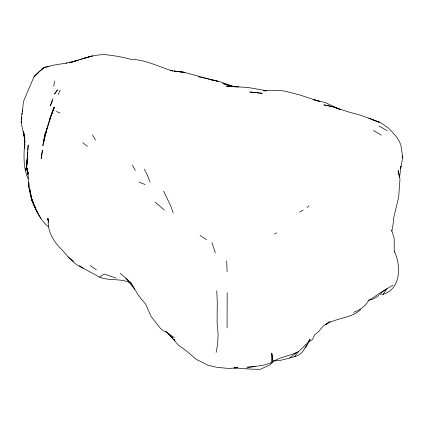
<?xml version="1.0" encoding="UTF-8"?>
<svg xmlns="http://www.w3.org/2000/svg" width="424" height="424" viewBox="0 0 424 424"><rect width="100%" height="100%" fill="white"/><g stroke="black" fill="none" stroke-linecap="round" stroke-linejoin="round"><path stroke-width="0.64" d="M24.804 144.335L24.687 148.718L24.719 140.254L24.82 141.425M24.852 142.453L24.884 141.203C23.712 153.663 22.96 167.21 28.127 178.88M394.278 252.169L394.172 238.505L391.638 230.094M53.8 86.401L54.473 80.973M27.761 152.211L27.534 155.862M27.867 150.255L28.154 145.045L26.696 166.346L27.655 174.783L27.496 172.224M23.532 131.573L24.804 140.005L23.532 131.573L24.804 139.406L21.2 122.907L21.751 114.438L22.62 110.065L23.426 101.59L33.878 76.998L34.514 76.002L43.343 67.935L44.674 67.347L52.608 65.323L65.699 63.187L66.944 63.282M247.351 367.03L255.799 366.331L263.866 365.101L271.143 362.811L271.795 353.266L273.067 361.72L269.823 364.995L260.272 369.304L251.48 369.166L234.043 367.937L238.007 367.635L229.04 368.504L216.521 367.253L208.036 365.244L196.301 359.366L185.67 350.314L178.186 345.009L168.413 333.471L165.932 331.504L163.892 331.155L160.447 328.399L151.045 316.384L145.421 303.674L141.537 299.397L137.837 294.394L130.55 282.437L120.299 273.305M27.343 158.004L26.696 166.346L27.693 153.509L27.491 156.08M21.2 122.907L21.412 120.978M21.555 119.695L21.841 117.13M22.122 114.56L22.265 113.277M22.408 111.989L22.62 110.065M27.337 158.263L25.928 170.464L26.866 161.984L26.988 163.908M35.436 207.537C32.065 202.831 30.3 196.609 29.903 190.917M216.092 352.439L217.644 344.108L218.111 334.313L217.083 322.505L217.274 301.914L216.744 290.774M391.803 231.175L392.873 225.716L393.838 217.236L398.682 197.266L399.964 178.928L398.104 170.506L399.519 177.545L401.019 166.097L400.521 168.476L402.8 157.601L400.823 144.828L399.143 140.943L396.138 136.454L391.914 131.535L388.458 128.143L380.683 122.663L360.4 115.164L348.231 111.851L332.474 106.647L323.952 104.908L332.474 106.647L336.179 107.876M51.834 114.008L54.166 107.044C49.491 118.163 46.455 129.898 43.794 141.637L46.82 128.763L45.707 133.141L50.27 118.826M53.011 98.665L50.339 105.947L52.391 100.361M58.221 94.462L60.224 90.068M306.335 343.673C302.869 348.427 297.526 351.326 294.786 356.674L294.76 356.674C302.805 354.416 305.179 347.553 308.693 340.832M379.438 294.145L383.126 294.298L386.821 288.861L393.022 285.124M378.712 295.12L377.625 296.577L372.235 299.402L368.589 300.107M309.197 340.175L310.114 339.248L306.266 346.906L305.036 347.802M38.563 72.599L33.878 76.998L38.992 71.81L43.725 67.755L41.377 69.955M307.156 207.559L309.07 205.841M298.554 351.369L296.456 352.567L289.624 358.153L280.434 360.347L274.047 360.851M360.686 309.615C350.993 318.498 336.614 317.656 325.786 324.53L326.803 323.798M380.492 293.392L386.821 288.861C380.397 292.189 374.805 296.901 368.589 300.584C365.34 306.276 359.748 310.336 353.552 312.303M79.421 265.493L83.109 268.185L99.661 277.126L104.129 274.015L116.07 278.107M274.561 234.053L276.49 232.845M271.143 362.811C278.658 357.305 288.145 356.372 296.456 352.567M308.661 341.845L312.409 339.619L314.714 334.806L318.71 331.404L323.364 325.934L330.073 321.26M299.519 212.058L303.213 210.044M383.126 294.298C401.221 288.818 401.078 265.366 394.373 251.315M172.748 71.036C158.936 66.95 146.026 59.683 131.255 59.413C122.753 57.097 114.093 55.528 105.322 54.696C92.883 54.33 81.382 59.376 69.668 62.816L78.35 60.171L65.985 63.155M79.993 59.524L92.384 55.92L83.109 58.607M289.555 357.803L294.611 356.711M246.757 368.037L255.031 366.416M44.674 67.347L49.02 66.584M238.898 86.883L234.986 86.904L222.817 83.57L234.143 86.777L219.272 81.44L210.749 79.659L184.456 72.345L170.199 70.538M260.172 93.121L262.271 93.264L249.757 92.008L255.614 92.633M233.121 86.735L226.299 86.104L248.294 87.519L266.807 90.763L263.686 90.831C271.016 90.556 278.547 89.766 285.776 91.346L299.084 94.753L319.765 101.506L313.129 99.55L325.341 102.608L340.774 109.726M256.918 92.771L259.52 93.052M198.501 76.818L207.029 78.551M210.749 79.659L218.037 81.334M207.119 78.578L217.395 81.17M99.661 277.126C109.207 281.191 120.607 278.086 129.76 282.707M83.109 268.185C73.644 264.534 67.379 255.656 60.653 248.427C52.878 240.726 46.868 229.925 48.49 218.678L48.543 220.226M372.367 119.69L379.194 122.218L368.732 118.058M138.961 182.135L145.114 184.504M334.748 107.389L339.412 109.275M56.323 111.448L59.964 113.033M379.093 126.135L387.154 130.645M373.438 130.544L381.473 135.192M200.075 235.463L206.583 239.693M90.148 265.535L96.301 269.775M174.471 337.711L168.413 333.471L172.822 338.188M68.063 256.997L73.649 261.248M82.807 142.697L87.365 146.407M164.374 210.013L154.972 202.057M48.532 226.845C40.174 220.114 35.24 209.647 32.266 199.582L33.65 205.152M165.932 331.504L172.754 338.288M173.665 339.195L175.032 340.551L174.147 339.608M125.88 278.171L134.784 289.322L130.55 282.437M40.842 218.323L35.95 209.71L34.121 205.391L35.897 208.91M92.448 134.896L95.48 140.095M132.352 165.047L135.357 170.384M144.361 169.303L147.324 174.895L150.011 182.103M36.485 210.081L37.964 213.012M402.053 155.984L402.8 157.601M211.952 242.618L215.328 252.826M163.563 191.118L170.528 205.412L173.193 212.763M34.121 205.391L35.855 209.361L32.627 201.066M48.543 221.482L47.451 218.45L48.638 222.16M28.159 173.215L27.035 168.317L28.217 173.951L27.417 170.687C28.996 177.762 28.18 185.092 29.706 192.162M271.795 353.266L273.067 361.72M24.205 135.913L24.804 141.759M25.339 168.36L25.461 170.225M27.263 168.386L27.343 169.664M226.686 260.935L227.11 271.811M227.089 327.879L227.169 292.735M28.816 182.823L28.88 187.212L28.816 182.823M42.464 150.123L41.218 158.603L42.464 150.123M44.282 137.27L42.85 145.761L45.299 132.898L44.282 137.27M52.263 112.344L49.873 119.107L54.203 107.601L52.263 112.344M56.328 91.494L54.452 94.096L57.563 89.872L56.328 91.494M174.593 71.142L174.01 71.1L184.456 72.345L174.593 71.142M32.086 200.828L29.574 188.06L32.086 200.828"/></g></svg>
